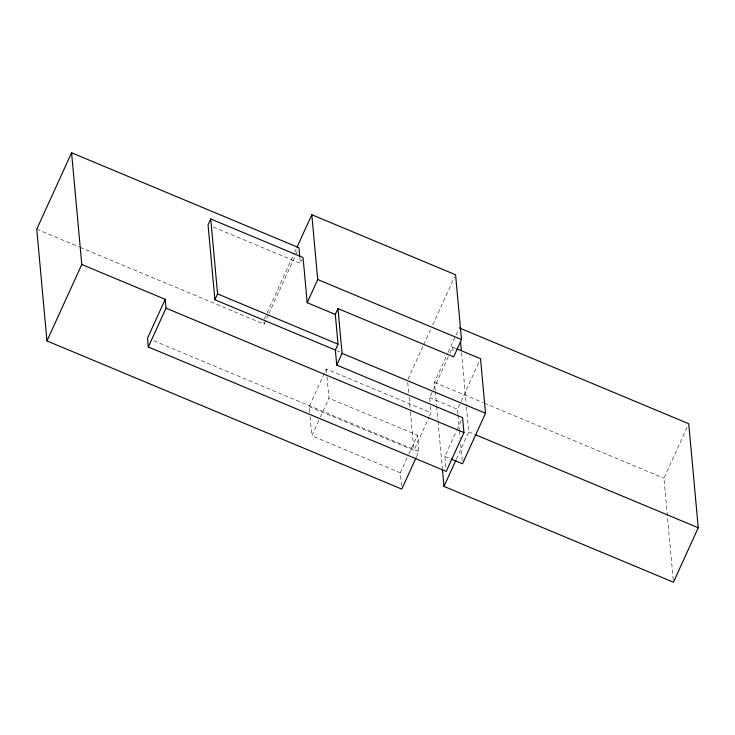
<?xml version="1.0" encoding="UTF-8"?>
<svg xmlns="http://www.w3.org/2000/svg" width="735" height="735" viewBox="0 0 735 735"><rect width="100%" height="100%" fill="white"/><g stroke="black" fill="none" stroke-linecap="round" stroke-linejoin="round"><path stroke-width="0.55" stroke-dasharray="3.67 2.76" d="M264.233 319.128L266.612 313.909M267.09 312.862L294.211 253.354M294.689 252.316L296.591 248.136M80.106 247.318L264.122 324.163L268.413 314.764M268.881 313.716L295.231 255.909M295.7 254.889L297.556 250.8M213.297 227.023L300.385 263.387L302.168 259.483M309.665 412.243L309.15 406.63L326.285 369.025L431.077 412.785L429.644 415.918M401.485 485.835L400.29 472.789L311.824 435.846L319.909 418.086M320.387 417.048L328.958 398.241L326.992 376.789M408.008 379.168L423.231 345.762M423.7 344.715L430.839 329.06M432.74 324.879L454.625 276.856M435.193 390.368L434.468 382.365L447.578 353.599M448.047 352.57L455.535 336.134M456.003 335.105L458.346 329.969M430.085 401.971L429.69 397.653L432.988 390.432M433.457 389.394L449.434 354.325M449.912 353.296L452.732 347.104L455.819 348.39M400.29 472.789L408.384 455.038M408.862 453.991L417.434 435.193L328.958 398.241M309.15 406.63L413.943 450.39L429.176 416.965M416.543 456.72L418.922 451.501L417.434 435.193M457.905 413.777L457.501 409.257L460.661 402.321M461.111 401.328L479.597 360.756M445.86 467.129L444.886 456.453L456.527 430.903M456.995 429.883L461.185 420.686M456.352 459.237L468.783 431.941L466.514 407.098M673.223 579.933L663.925 478.191L688.272 424.766M434.468 382.365L483.106 402.679M484.163 403.12L663.925 478.191M336.704 350.632L340.93 352.396M36.75 229.21L79.049 246.877M429.69 397.653L457.501 409.257M468.783 431.941L474.075 434.146M444.886 456.453L450.059 458.612M153.854 340.801L418.922 451.501M461.552 352.809L466.413 405.968M452.732 347.104L453.229 352.534M458.015 414.908L459.357 429.589M459.458 430.719L460.183 438.63M460.698 444.271L462.186 460.579M435.304 391.507L436.553 405.224M436.663 406.372L437.913 420.089M438.014 421.228L442.305 468.103M430.48 406.299L431.077 412.785M407.732 382.476L408.669 392.665M409.083 397.194L410.323 410.773M410.424 411.903L413.943 450.39M326.285 369.025L326.891 375.677M299.871 257.801L300.385 263.387M310.078 416.745L311.824 435.846M263.938 322.169L264.122 324.163"/><path stroke-width="1.1" d="M299.77 256.68L298.952 247.732L71.58 152.779L36.75 229.21L46.957 340.921L401.788 489.097L416.065 457.767M46.957 340.921L81.787 264.49L71.58 152.779M81.787 264.49L165.219 299.329L147.524 338.155L148.323 346.984L446.255 471.401L463.95 432.575L462.581 417.627L336.731 365.065L335.362 350.062L338.026 344.2L335.307 314.442L337.981 308.581L453.624 356.879L461.506 339.579L455.581 274.771L311.815 214.73L297.059 247.098M148.323 346.984L166.018 308.149L165.219 299.329M335.307 314.442L307.184 302.701L303.059 257.526L210.725 218.966L208.051 224.827L214.896 299.751L335.362 350.062M214.896 299.751L217.569 293.89L210.725 218.966M307.184 302.701L317.731 279.539L311.815 214.73M336.731 365.065L342.069 353.351L337.981 308.581M459.283 327.911L688.741 423.737L698.25 527.767L673.435 582.221L443.977 486.395L455.875 460.285M456.848 348.822L480.534 358.717L485.513 413.254L462.48 463.794L451.097 459.044M317.731 279.539L461.506 339.579M217.569 293.89L338.026 344.2M342.069 353.351L485.513 413.254M475.132 434.596L698.25 527.767M166.018 308.149L463.95 432.575M460.523 341.49L461.35 350.54M442.406 469.242L443.977 486.395"/></g></svg>
